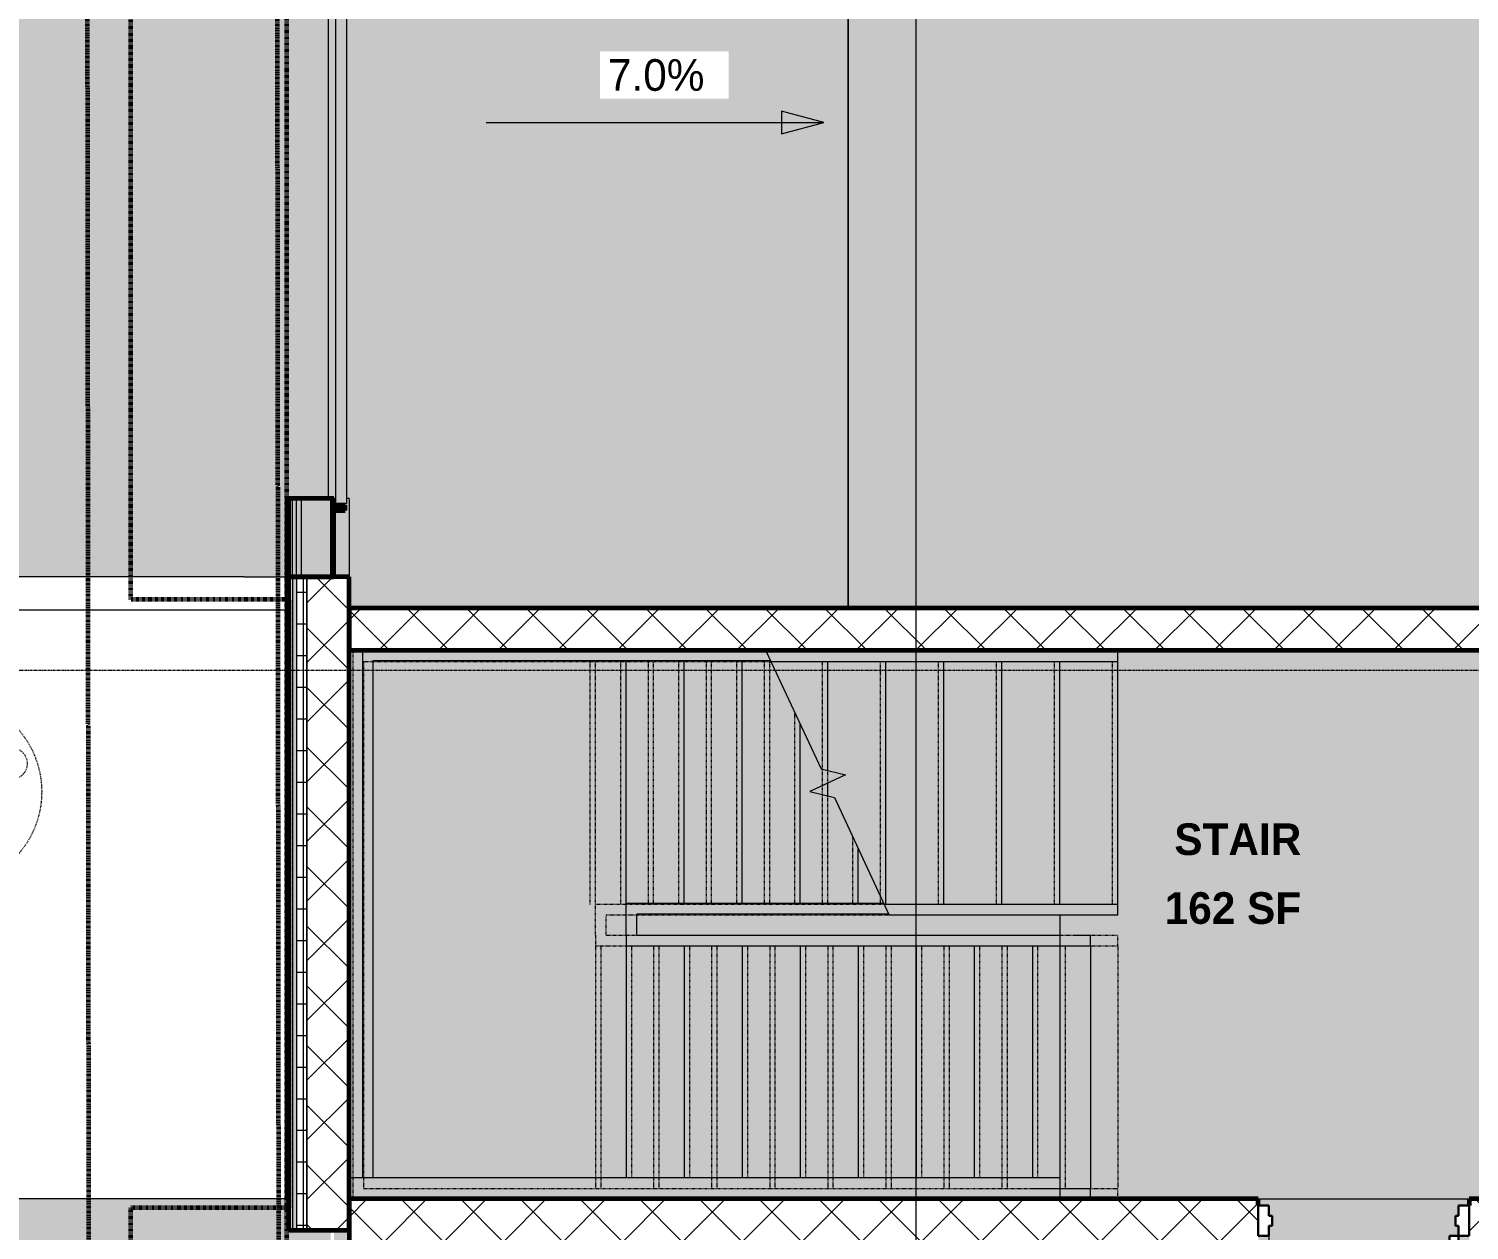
# Model space of a CAD drawing. Header units: inches. Extents: x -4105 to -1989, y 10980 to 12341.
# Drawn here: x -3880 to -3607, y 11429.1 to 11656.8 of the extents above; entities that cross this region are included whole.
import ezdxf

# ---------------------------------------------------------------- set-up
doc = ezdxf.new("R2010")
doc.units = ezdxf.units.IN
doc.header["$MEASUREMENT"] = 0
for name, pattern in [('Dash', [0.25, 0.125, -0.125]), ('Dash 1_16_', [0.125, 0.0625, -0.0625]), ('Double Dash 3_8_', [1, 0.375, -0.125, 0.125, -0.125, 0.125, -0.125]), ('Grid Line 1_2_', [0.875, 0.5, -0.125, 0.125, -0.125]), ('Overhead 1_16_', [0.101562, 0.0625, -0.039062])]:
    doc.linetypes.add(name, pattern=pattern)
for name, color, linetype, lineweight in [('0-1', 7, 'Continuous', 5), ('0-2', 250, 'Continuous', 18), ('0-3', 7, 'Continuous', 9), ('0-4', 130, 'Double Dash 3_8_', 60), ('A-ANNO-DIMS', 211, 'Continuous', 9), ('A-ANNO-DIMS-64', 211, 'Continuous', 9), ('A-AREA-IDEN', 2, 'Continuous', 9), ('A-DETL-GENF-HDLN-1', 253, 'Dash', 9), ('A-DOOR-4', 7, 'Continuous', 9), ('A-DOOR-5', 255, 'Continuous', 18), ('A-DOOR-6', 170, 'Continuous', 18), ('A-DOOR-7', 250, 'Continuous', 18), ('A-DOOR-8', 130, 'Continuous', 60), ('A-DOOR-9', 210, 'Continuous', 30), ('A-DOOR-FRAM-1', 210, 'Continuous', 30), ('A-FLOR-1', 9, 'Continuous', 5), ('A-FLOR-2', 250, 'Continuous', 18), ('A-WALL-2', 23, 'Continuous', 5), ('A-WALL-3', 243, 'Continuous', 18), ('A-WALL-4', 8, 'Continuous', 5), ('A-WALL-5', 250, 'Continuous', 18), ('A-WALL-6', 130, 'Continuous', 60), ('A-WALL-7', 254, 'Continuous', 5), ('A-WALL-PATT-2', 253, 'Continuous', 9), ('A-WALL-PATT-3', 252, 'Continuous', 9), ('C-PROP-LINE-1', 130, 'Double Dash 3_8_', 60), ('C-PROP-LINE-2', 91, 'Dash 1_16_', 60), ('C-TOPO', 7, 'Continuous', 9), ('G-ANNO-DIMS', 111, 'Continuous', 9), ('S-FNDN-1', 8, 'Continuous', 5), ('S-FNDN-2', 250, 'Continuous', 18), ('S-GRID-1', 1, 'Grid Line 1_2_', 9), ('S-STRS-1', 7, 'Continuous', 9), ('S-STRS-3', 7, 'Overhead 1_16_', 9), ('S-STRS-4', 55, 'Continuous', 9), ('S-STRS-5', 8, 'Continuous', 5), ('S-STRS-MBND-1', 7, 'Overhead 1_16_', 9), ('S-STRS-MBND-2', 7, 'Continuous', 9)]:
    doc.layers.add(name, color=color, linetype=linetype, lineweight=lineweight)
doc.layers.add('A-AREA-PATT-1', color=7, linetype='Continuous', lineweight=9, transparency=1)
doc.layers.add('A-AREA-PATT-5', color=141, linetype='Continuous', lineweight=9, transparency=1)
doc.styles.add('Century Gothic_1', font='ufonts.com_century-gothic.ttf', dxfattribs={"height": 6})
doc.styles.add('Century Gothic_B_1', font='GOTHICB.TTF', dxfattribs={"height": 6})
doc.dimstyles.new('OD__1_8__Tol__', dxfattribs={"dimscale": 12, "dimtxt": 6.26501, "dimasz": 0.666667, "dimexe": 0.5, "dimexo": 0.333333, "dimgap": 0.083333, "dimtad": 1, "dimdec": 3, "dimrnd": 0.125, "dimzin": 3, "dimdsep": 46, "dimlunit": 4, "dimtxsty": 'Century Gothic_1', "dimblk1": 'OBLIQUE', "dimblk2": 'OBLIQUE', "dimsah": 1, "dimcen": 0.09, "dimdle": 0.5, "dimazin": 0, "dimtfac": 1, "dimtdec": 4, "dimtix": 1, "dimtmove": 0, "dimatfit": 3, "dimfxl": 1, "dimtvp": 1, "dimtfill": 1, "dimfrac": 2, "dimtolj": 1, "dimtzin": 0, "dimarcsym": 2})
pattern_1 = [(0, (0, 0), (20.48, 5.12), [0.845, -14.515, 0.845, -14.515, -81.92]), (0, (0, 0), (20.48, 5.12), [-30.72, 0.845, -29.875, 0.845, -14.515, -35.84]), (0, (0, 0), (20.48, 5.12), [-76.8, 0.845, -9.395, 0.845, -24.755]), (120, (7.68, 2.56), (-14.67405, 15.1762003), [0.845, -14.515, 0.845, -14.515, -81.92]), (120, (7.68, 2.56), (-14.67405, 15.1762003), [-30.72, 0.845, -29.875, 0.845, -14.515, -35.84]), (120, (7.68, 2.56), (-14.67405, 15.1762003), [-76.8, 0.845, -9.395, 0.845, -24.755]), (240, (10.24, 12.8), (-5.80595, -20.2962003), [0.845, -14.515, 0.845, -14.515, -81.92]), (240, (10.24, 12.8), (-5.80595, -20.2962003), [-30.72, 0.845, -29.875, 0.845, -14.515, -35.84]), (240, (10.24, 12.8), (-5.80595, -20.2962003), [-76.8, 0.845, -9.395, 0.845, -24.755])]
pattern_2 = [(161.57, (0.32, 0.32), (-2.560496185, -0.000537386), [0, -18.214, 2.022, 0]), (18.43, (-0.32, 0.32), (-2.560496185, 0.000537386), [0, -18.214, 2.022, 0]), (108.43, (0.32, 0.32), (1.27922091, -6.400876726), [6.07, -14.166]), (71.57, (-0.32, 0.32), (1.27922091, 6.400876726), [6.07, -14.166])]
pattern_3 = [(0, (0, 0), (0, 3.199), []), (315, (0, 0), (3.19895108, 0), [4.524, -4.524]), (45, (0, 0), (3.19895108, 0), [4.524, -4.524])]
pattern_4 = [(45, (0, 0), (-5.656854, 5.656854), []), (135, (0, 0), (-5.656854, -5.656854), [])]

# ---------------------------------------------------------------- blocks, each defined once
blk = doc.blocks.new('hydrangea 26752 - hydrangea 26752-1289253-ENLARGED FLOOR PLAN - 1ST FLOOR PLAN - EAST')
at = {"layer": 'A-DETL-GENF-HDLN-1'}
for centre, radius in [((0, 0), 18), ((-5.36, 12.26), 3), ((-10.49, -6.87), 4), ((9.72, -6.62), 2.39)]:
    blk.add_circle(centre, radius, dxfattribs=at)
for centre, radius, start, end in [((-12.13, 1.52), 12.23, 352.8605, 59.0245), ((-13.57, 9.88), 16.78, 282.0514, 323.9486), ((15.36, 10.23), 18.46, 213.6663, 248.3337)]:
    blk.add_arc(centre, radius, start, end, dxfattribs=at)
blk = doc.blocks.new('CTR  - Topography_rvt-1-ENLARGED FLOOR PLAN - 1ST FLOOR PLAN - EAST')
at = {"layer": 'C-TOPO'}
for p, q in [((-3855.51, 11552.9), (-3899.64, 11552.9)), ((-3841.97, 11552.9), (-3855.51, 11552.9)), ((-3839.22, 11552.9), (-3841.97, 11552.9)), ((-3839.22, 11552.9), (-3831.32, 11552.9)), ((-3858.53, 11546.59), (-3913.45, 11546.59)), ((-3858.53, 11546.59), (-3913.45, 11546.59)), ((-3841.69, 11546.59), (-3858.53, 11546.59)), ((-3841.69, 11546.59), (-3858.53, 11546.59)), ((-3831.32, 11546.59), (-3841.69, 11546.59)), ((-3831.32, 11546.59), (-3841.69, 11546.59))]:
    blk.add_line(p, q, dxfattribs=at)
at = {"layer": '0-3', "rotation": 270}
blk.add_blockref('hydrangea 26752 - hydrangea 26752-1289253-ENLARGED FLOOR PLAN - 1ST FLOOR PLAN - EAST', (-3895.6, 11512.17), dxfattribs=at)
blk = doc.blocks.new('Door-Sectional_Model3502_Comcl_Amarr - one-1908623-ENLARGED FLOOR PLAN - 1ST FLOOR PLAN - EAST')
at = {"layer": 'A-DOOR-5'}
for points in [[(-32.28, -6.51), (-31.28, -6.51), (-31.28, -6.4), (-32.28, -6.4)], [(-32.28, -6.75), (-32.28, -8.51), (-31.28, -8.51), (-31.28, -6.51), (-32.28, -6.51)], [(163.28, -6.51), (164.28, -6.51), (164.28, -6.4), (163.28, -6.4)], [(163.28, -8.51), (164.28, -8.51), (164.28, -6.51), (163.28, -6.51), (163.28, -6.75)]]:
    blk.add_hatch(color=256, dxfattribs=at).paths.add_polyline_path(points, flags=0)
at = {"layer": 'A-DOOR-6'}
blk.add_hatch(color=256, dxfattribs=at).paths.add_polyline_path([(-31, -8.75), (163, -8.75), (163, -6.75), (-31, -6.75)], flags=0)
at = {"layer": 'A-DOOR-7'}
for p, q in [((-32.28, -6.51), (-32.28, -6.4)), ((-31.28, -6.4), (-31.28, -6.51)), ((-31, -6.75), (163, -6.75)), ((-31, -6.75), (-31, -8.75)), ((163, -6.75), (163, -8.75)), ((163.28, -6.51), (163.28, -6.4)), ((164.28, -6.4), (164.28, -6.51)), ((163, -8.75), (-31, -8.75))]:
    blk.add_line(p, q, dxfattribs=at)
at = {"layer": 'A-DOOR-8'}
for p, q in [((-31.28, -6.51), (-32.28, -6.51)), ((-32.28, -6.51), (-32.28, -8.51)), ((-31.28, -8.51), (-31.28, -6.51)), ((164.28, -6.51), (163.28, -6.51)), ((163.28, -6.51), (163.28, -8.51)), ((164.28, -8.51), (164.28, -6.51)), ((-32.28, -8.51), (-31.28, -8.51)), ((163.28, -8.51), (164.28, -8.51))]:
    blk.add_line(p, q, dxfattribs=at)
blk = doc.blocks.new('Family - ___-1878357-ENLARGED FLOOR PLAN - 1ST FLOOR PLAN - EAST')
at = {"layer": 'C-PROP-LINE-1'}
blk.add_line((-3869.45, 12124.69), (-3868.32, 11044.23), dxfattribs=at)
blk = doc.blocks.new('Family - ___-1878392-ENLARGED FLOOR PLAN - 1ST FLOOR PLAN - EAST')
at = {"layer": 'C-PROP-LINE-1'}
blk.add_line((-3833.41, 12088.69), (-3832.32, 11044.23), dxfattribs=at)
blk = doc.blocks.new('CTR - 1st Phase - Shell_rvt-1-ENLARGED FLOOR PLAN - 1ST FLOOR PLAN - EAST')
at = {"layer": 'A-FLOR-1'}
blk.add_hatch(color=256, dxfattribs=at).paths.add_polyline_path([(-3998.55, 11552.9), (-3831.32, 11552.9), (-3831.32, 11567.79), (-3826.51, 11567.79), (-3826.51, 11759.79), (-3830.82, 11759.79), (-3830.82, 11786.99), (-3828.95, 11786.99), (-3828.95, 11788.99), (-3827.01, 11788.99), (-3827.01, 11789.61), (-3826.51, 11789.61), (-3826.51, 11824.36), (-3827.01, 11824.36), (-3827.01, 11824.99), (-3828.95, 11824.99), (-3828.95, 11826.99), (-3830.82, 11826.99), (-3830.82, 11830.99), (-4004.25, 11830.99), (-4004.23, 11552.9)], flags=0)
h = blk.add_hatch(color=256, dxfattribs=at)
h.paths.add_polyline_path([(-3905.12, 11298.99), (-3881.57, 11299.01), (-3881.57, 11303.46), (-3880.19, 11303.85), (-3879.22, 11302.24), (-3879.22, 11302.99), (-3871.22, 11302.99), (-3871.22, 11299.01), (-3831.14, 11299.01), (-3831.14, 11399.98), (-3830.82, 11399.98), (-3830.82, 11434.99), (-3905.12, 11434.99), (-3905.12, 11299.01)], flags=0)
h.paths.add_polyline_path([(-3819.32, 11426.99), (-3819.32, 11429.08), (-3822.2, 11429.08), (-3822.2, 11426.99), (-3819.67, 11426.99)], flags=0)
at = {"layer": 'A-WALL-2'}
blk.add_hatch(color=256, dxfattribs=at).paths.add_polyline_path([(-3830.07, 11429.08), (-3830.07, 11552.9), (-3830.82, 11552.9), (-3830.82, 11429.08)], flags=0)
at = {"layer": 'A-WALL-3'}
h = blk.add_hatch(color=256, dxfattribs=at)
h.paths.add_polyline_path([(-3830.82, 11552.9), (-3830.07, 11552.9), (-3830.07, 11567.79), (-3830.82, 11567.79), (-3830.82, 11559.74)], flags=0)
h.paths.add_polyline_path([(-3830.82, 11759.79), (-3830.07, 11759.79), (-3830.07, 11786.99), (-3830.82, 11786.99)], flags=0)
h.paths.add_polyline_path([(-3830.82, 11826.99), (-3830.07, 11826.99), (-3830.07, 11933.34), (-3830.82, 11933.34), (-3830.82, 11830.99)], flags=0)
h.paths.add_polyline_path([(-3830.82, 12009.39), (-3830.07, 12009.39), (-3830.07, 12032.24), (-3830.82, 12032.24), (-3830.82, 12019.25)], flags=0)
h.paths.add_polyline_path([(-3830.82, 12070.27), (-3830.07, 12070.27), (-3830.07, 12088.69), (-3830.82, 12088.69), (-3830.82, 12073.83)], flags=0)
h = blk.add_hatch(color=256, dxfattribs=at)
h.paths.add_polyline_path([(-3830.07, 11068.36), (-3830.07, 11164.59), (-3830.82, 11164.59), (-3830.82, 11068.36)], flags=0)
h.paths.add_polyline_path([(-3830.82, 11399.98), (-3830.07, 11399.98), (-3830.07, 11429.08), (-3830.82, 11429.08), (-3830.82, 11419.24)], flags=0)
at = {"layer": 'A-WALL-4'}
h = blk.add_hatch(color=256, dxfattribs=at)
h.paths.add_polyline_path([(-3830.07, 11552.9), (-3829.32, 11552.9), (-3829.32, 11567.79), (-3830.07, 11567.79)], flags=0)
h.paths.add_polyline_path([(-3830.07, 11759.79), (-3829.32, 11759.79), (-3829.32, 11786.99), (-3830.07, 11786.99)], flags=0)
h.paths.add_polyline_path([(-3829.32, 11826.99), (-3829.32, 11933.34), (-3830.07, 11933.34), (-3830.07, 11826.99)], flags=0)
h.paths.add_polyline_path([(-3830.07, 12009.39), (-3829.32, 12009.39), (-3829.32, 12032.24), (-3830.07, 12032.24), (-3830.07, 12019.25)], flags=0)
h.paths.add_polyline_path([(-3829.82, 12070.27), (-3829.32, 12070.27), (-3829.32, 12087.94), (-3830.07, 12087.94), (-3830.07, 12070.27)], flags=0)
blk.add_hatch(color=256, dxfattribs=at).paths.add_polyline_path([(-3830.07, 11429.08), (-3829.32, 11429.08), (-3829.32, 11552.9), (-3830.07, 11552.9), (-3830.07, 11434.99)], flags=0)
h = blk.add_hatch(color=256, dxfattribs=at)
h.paths.add_polyline_path([(-3830.07, 11068.36), (-3829.32, 11068.36), (-3829.32, 11164.59), (-3830.07, 11164.59), (-3830.07, 11089.97)], flags=0)
h.paths.add_polyline_path([(-3829.32, 11399.98), (-3829.32, 11429.08), (-3830.07, 11429.08), (-3830.07, 11399.98)], flags=0)
at = {"layer": 'A-WALL-PATT-2'}
h = blk.add_hatch(dxfattribs=at)
h.set_pattern_fill('FP_15', color=256, style=0, pattern_type=2)
h.set_pattern_definition(pattern_3)
h.paths.add_polyline_path([(-3828.32, 11552.9), (-3828.32, 11567.79), (-3829.32, 11567.79), (-3829.32, 11552.9)], flags=0)
h.paths.add_polyline_path([(-3828.95, 11759.79), (-3828.32, 11759.79), (-3828.32, 11786.99), (-3829.32, 11786.99), (-3829.32, 11759.79)], flags=0)
h.paths.add_polyline_path([(-3828.32, 11826.99), (-3828.32, 11933.34), (-3829.32, 11933.34), (-3829.32, 11826.99), (-3828.95, 11826.99)], flags=0)
h.paths.add_polyline_path([(-3829.32, 12009.39), (-3828.32, 12009.39), (-3828.32, 12032.24), (-3829.32, 12032.24), (-3829.32, 12019.25)], flags=0)
h.paths.add_polyline_path([(-3828.32, 12070.27), (-3828.32, 12087.19), (-3829.32, 12087.19), (-3829.32, 12070.27)], flags=0)
h = blk.add_hatch(dxfattribs=at)
h.set_pattern_fill('FP_14', color=256, style=0, pattern_type=2)
h.set_pattern_definition(pattern_2)
h.paths.add_polyline_path([(-3828.32, 11552.9), (-3822.82, 11552.9), (-3822.82, 11567.79), (-3828.32, 11567.79)], flags=0)
h.paths.add_polyline_path([(-3827.01, 11759.79), (-3822.82, 11759.79), (-3822.82, 11786.99), (-3828.32, 11786.99), (-3828.32, 11759.79)], flags=0)
h.paths.add_polyline_path([(-3825.14, 11826.99), (-3822.82, 11826.99), (-3822.82, 11933.34), (-3828.32, 11933.34), (-3828.32, 11826.99), (-3827.01, 11826.99)], flags=0)
h.paths.add_polyline_path([(-3825.32, 12009.39), (-3822.82, 12009.39), (-3822.82, 12032.24), (-3828.32, 12032.24), (-3828.32, 12009.39), (-3827.32, 12009.39)], flags=0)
h.paths.add_polyline_path([(-3822.82, 12070.27), (-3822.82, 12086.19), (-3828.32, 12086.19), (-3828.32, 12070.27), (-3823.32, 12070.27)], flags=0)
h = blk.add_hatch(dxfattribs=at)
h.set_pattern_fill('FP_1', color=256, style=0, pattern_type=2)
h.set_pattern_definition(pattern_1)
h.paths.add_polyline_path([(-3822.82, 11552.9), (-3822.2, 11552.9), (-3822.2, 11567.79), (-3822.82, 11567.79), (-3822.82, 11564.69)], flags=0)
h.paths.add_polyline_path([(-3822.82, 11759.79), (-3822.2, 11759.79), (-3822.2, 11786.99), (-3822.82, 11786.99), (-3822.82, 11760.79)], flags=0)
h.paths.add_polyline_path([(-3822.82, 11826.99), (-3822.2, 11826.99), (-3822.2, 11933.34), (-3822.82, 11933.34), (-3822.82, 11830.59)], flags=0)
h.paths.add_polyline_path([(-3822.38, 12009.39), (-3822.2, 12009.39), (-3822.2, 12032.24), (-3822.82, 12032.24), (-3822.82, 12009.39)], flags=0)
h.paths.add_polyline_path([(-3822.82, 12070.27), (-3822.2, 12070.27), (-3822.2, 12080.69), (-3822.82, 12080.69), (-3822.82, 12075.5)], flags=0)
h = blk.add_hatch(dxfattribs=at)
h.set_pattern_fill('FP_16', color=256, style=0, pattern_type=2)
h.set_pattern_definition([(0, (0, 0), (0, 6), []), (90, (0, 0), (-6, 4e-16), [])])
h.paths.add_polyline_path([(-3827.32, 11429.08), (-3827.32, 11552.9), (-3829.32, 11552.9), (-3829.32, 11429.08), (-3827.93, 11429.08)], flags=0)
h = blk.add_hatch(dxfattribs=at)
h.set_pattern_fill('FP_15', color=256, style=0, pattern_type=2)
h.set_pattern_definition(pattern_3)
h.paths.add_polyline_path([(-3828.32, 11068.36), (-3828.32, 11164.59), (-3829.32, 11164.59), (-3829.32, 11068.36)], flags=0)
h.paths.add_polyline_path([(-3828.32, 11399.98), (-3828.32, 11429.08), (-3829.32, 11429.08), (-3829.32, 11399.98)], flags=0)
h = blk.add_hatch(dxfattribs=at)
h.set_pattern_fill('FP_14', color=256, style=0, pattern_type=2)
h.set_pattern_definition(pattern_2)
h.paths.add_polyline_path([(-3828.13, 11068.36), (-3822.82, 11068.36), (-3822.82, 11164.59), (-3828.32, 11164.59), (-3828.32, 11068.36)], flags=0)
h.paths.add_polyline_path([(-3828.32, 11399.98), (-3822.82, 11399.98), (-3822.82, 11429.08), (-3828.32, 11429.08), (-3828.32, 11419.24)], flags=0)
h = blk.add_hatch(dxfattribs=at)
h.set_pattern_fill('FP_1', color=256, style=0, pattern_type=2)
h.set_pattern_definition(pattern_1)
h.paths.add_polyline_path([(-3822.82, 11068.36), (-3822.2, 11068.36), (-3822.2, 11123.19), (-3822.72, 11123.19), (-3822.72, 11129.19), (-3822.2, 11129.19), (-3822.2, 11164.59), (-3822.82, 11164.59), (-3822.82, 11081.73)], flags=0)
h.paths.add_polyline_path([(-3822.2, 11399.98), (-3822.2, 11429.08), (-3822.82, 11429.08), (-3822.82, 11399.98)], flags=0)
at = {"layer": 'A-WALL-PATT-3'}
h = blk.add_hatch(dxfattribs=at)
h.set_pattern_fill('FP_19', color=256, style=0, pattern_type=2)
h.set_pattern_definition(pattern_4)
h.paths.add_polyline_path([(-3825.32, 11429.08), (-3819.32, 11429.08), (-3819.32, 11552.9), (-3827.32, 11552.9), (-3827.32, 11429.08)], flags=0)
at = {"layer": 'S-FNDN-1'}
h = blk.add_hatch(color=256, dxfattribs=at)
h.paths.add_polyline_path([(-3830.82, 11068.36), (-3830.82, 11164.59), (-3831.14, 11164.59), (-3831.14, 11298.99), (-3831.22, 11298.99), (-3831.24, 11287.13), (-3831.32, 11287.13), (-3831.32, 11068.36), (-3831, 11068.36)], flags=0)
h.paths.add_polyline_path([(-3825.69, 11185.56), (-3823.32, 11185.56), (-3823.32, 11276.16), (-3826.41, 11276.16), (-3826.41, 11280.16), (-3823.32, 11280.16), (-3823.32, 11298.99), (-3827.14, 11298.99), (-3827.14, 11185.56)], flags=0)
h.paths.add_polyline_path([(-3830.82, 11552.9), (-3830.82, 11567.79), (-3831.32, 11567.79), (-3831.32, 11552.9)], flags=0)
h.paths.add_polyline_path([(-3831.32, 11434.99), (-3830.82, 11434.99), (-3830.82, 11552.9), (-3831.32, 11552.9), (-3831.32, 11438.99)], flags=0)
h.paths.add_polyline_path([(-3820.09, 11552.9), (-3819.32, 11552.9), (-3819.32, 11567.79), (-3819.85, 11567.79), (-3819.85, 11566.79), (-3821.85, 11566.79), (-3821.85, 11567.79), (-3822.2, 11567.79), (-3822.2, 11566.51), (-3820.09, 11566.51), (-3820.09, 11565.51), (-3822.2, 11565.51), (-3822.2, 11552.9), (-3820.92, 11552.9)], flags=0)
at = {"layer": 'A-FLOR-2'}
for p, q in [((-3724.72, 11770.99), (-3724.72, 11546.99)), ((-3724.72, 11546.99), (-3724.72, 11770.99)), ((-3823.32, 11759.79), (-3823.32, 11567.79)), ((-3684.6, 11438.99), (-3819.32, 11438.99)), ((-3831.32, 11434.99), (-3905.12, 11434.99)), ((-3830.82, 11434.99), (-3831.32, 11434.99))]:
    blk.add_line(p, q, dxfattribs=at)
at = {"layer": 'A-WALL-5'}
for p, q in [((-3830.07, 11552.9), (-3830.07, 11567.79)), ((-3829.32, 11552.9), (-3829.32, 11567.79)), ((-3828.32, 11552.9), (-3828.32, 11567.79)), ((-3822.82, 11552.9), (-3822.82, 11567.79)), ((-3830.07, 11552.9), (-3830.07, 11429.08)), ((-3829.32, 11552.9), (-3829.32, 11429.08)), ((-3827.32, 11429.08), (-3827.32, 11552.9)), ((-3827.32, 11552.9), (-3827.32, 11429.08))]:
    blk.add_line(p, q, dxfattribs=at)
at = {"layer": 'A-WALL-6'}
for p, q in [((-3830.82, 11567.79), (-3830.82, 11552.9)), ((-3822.2, 11567.79), (-3830.82, 11567.79)), ((-3822.2, 11552.9), (-3822.2, 11567.79)), ((-3830.82, 11552.9), (-3822.2, 11552.9)), ((-3827.32, 11552.9), (-3830.82, 11552.9)), ((-3830.82, 11552.9), (-3830.82, 11429.08)), ((-3819.32, 11552.9), (-3827.32, 11552.9)), ((-3819.32, 11429.08), (-3819.32, 11552.9)), ((-3830.82, 11429.08), (-3827.32, 11429.08)), ((-3827.32, 11429.08), (-3819.32, 11429.08))]:
    blk.add_line(p, q, dxfattribs=at)
at = {"layer": 'S-FNDN-2'}
for p, q in [((-3831.32, 11434.99), (-3831.32, 11567.79)), ((-3830.82, 11567.79), (-3831.32, 11567.79)), ((-3821.85, 11567.79), (-3822.2, 11567.79)), ((-3819.32, 11567.79), (-3819.85, 11567.79)), ((-3819.32, 11567.79), (-3819.32, 11552.9)), ((-3831.32, 11434.99), (-3830.82, 11434.99))]:
    blk.add_line(p, q, dxfattribs=at)
at = {"layer": 'S-GRID-1'}
blk.add_line((-1989.4, 11535.19), (-4072.56, 11535.19), dxfattribs=at)
at = {"layer": '0-2', "rotation": 89.99999999999885}
blk.add_blockref('Door-Sectional_Model3502_Comcl_Amarr - one-1908623-ENLARGED FLOOR PLAN - 1ST FLOOR PLAN - EAST', (-3828.6, 11597.79), dxfattribs=at)
at = {"layer": '0-4'}
for name in ['Family - ___-1878357-ENLARGED FLOOR PLAN - 1ST FLOOR PLAN - EAST', 'Family - ___-1878392-ENLARGED FLOOR PLAN - 1ST FLOOR PLAN - EAST']:
    blk.add_blockref(name, (0, 0), dxfattribs=at)
blk = doc.blocks.new('HOLLOW METAL - STAIR DOOR-2009181-ENLARGED FLOOR PLAN - 1ST FLOOR PLAN - EAST')
at = {"layer": 'A-DOOR-4'}
blk.add_arc((18, -3.25), 36, 180, 270, dxfattribs=at)
at = {"layer": 'A-DOOR-9'}
for p, q in [((16.25, -3.25), (18, -3.25)), ((16.25, -39.25), (16.25, -3.25)), ((18, -3.25), (18, -39.25)), ((18, -39.25), (16.25, -39.25))]:
    blk.add_line(p, q, dxfattribs=at)
at = {"layer": 'A-DOOR-FRAM-1'}
for p, q in [((-20, 2.5), (-18, 2.5)), ((-20, -3.25), (-20, 2.5)), ((-18, 2.5), (-18, 0.5625)), ((-18, 0.5625), (-17.375, 0.5625)), ((-17.375, 0.5625), (-17.375, -1.3125)), ((17.375, 0.5625), (18, 0.5625)), ((17.375, -1.3125), (17.375, 0.5625)), ((18, 2.5), (20, 2.5)), ((18, 0.5625), (18, 2.5)), ((20, 2.5), (20, -3.25)), ((-18, -1.3125), (-18, -3.25)), ((-17.375, -1.3125), (-18, -1.3125)), ((18, -1.3125), (17.375, -1.3125)), ((18, -3.25), (18, -1.3125)), ((-18, -3.25), (-20, -3.25)), ((20, -3.25), (18, -3.25))]:
    blk.add_line(p, q, dxfattribs=at)
blk = doc.blocks.new('CTR - 1st Phase -Stairs _ Elevators_rvt-1-ENLARGED FLOOR PLAN - 1ST FLOOR PLAN - EAST')
at = {"layer": 'A-AREA-PATT-1'}
h = blk.add_hatch(color=256, dxfattribs=at)
h.paths.add_polyline_path([(-3819.32, 11438.99), (-3816.81, 11438.99), (-3816.81, 11538.99), (-3819.32, 11538.99), (-3819.32, 11482.99)], flags=0)
h.paths.add_polyline_path([(-3732.01, 11484.99), (-3684.6, 11484.99), (-3684.6, 11488.79), (-3716.94, 11488.79), (-3717.04, 11488.99), (-3764.81, 11488.99), (-3764.81, 11484.99), (-3733.81, 11484.99)], flags=0)
h = blk.add_hatch(color=256, dxfattribs=at)
h.paths.add_polyline_path([(-3681.49, 11434.99), (-3681.49, 11436.99), (-3678.81, 11436.99), (-3678.81, 11434.99), (-3595.32, 11434.99), (-3595.32, 11538.99), (-3673.6, 11538.99), (-3673.6, 11488.79), (-3684.6, 11488.79), (-3684.6, 11434.99)], flags=0)
h.paths.add_polyline_path([(-3678.81, 11482.99), (-3681.49, 11482.99), (-3681.49, 11484.99), (-3678.81, 11484.99)], flags=0)
blk.add_hatch(color=256, dxfattribs=at).paths.add_polyline_path([(-3688.02, 11434.99), (-3688.02, 11436.99), (-3684.6, 11436.99), (-3684.6, 11438.99), (-3819.32, 11438.99), (-3819.32, 11434.99), (-3702.76, 11434.99)], flags=0)
at = {"layer": 'A-WALL-7'}
h = blk.add_hatch(color=256, dxfattribs=at)
h.paths.add_polyline_path([(-3609, 11427.99), (-3609, 11429.93), (-3609.62, 11429.93), (-3609.62, 11431.8), (-3609, 11431.8), (-3609, 11433.74), (-3607, 11433.74), (-3607, 11434.99), (-3647, 11434.99), (-3647, 11433.74), (-3645, 11433.74), (-3645, 11431.8), (-3644.37, 11431.8), (-3644.37, 11429.93), (-3645, 11429.93), (-3645, 11427.99), (-3647, 11427.99), (-3647, 11426.99), (-3610.75, 11426.99), (-3610.75, 11427.99), (-3609.62, 11427.99)], flags=0)
h.paths.add_polyline_path([(-3607, 11426.99), (-3607, 11427.99), (-3609, 11427.99), (-3609, 11426.99)], flags=0)
at = {"layer": 'A-WALL-PATT-3'}
h = blk.add_hatch(dxfattribs=at)
h.set_pattern_fill('FP_19', color=256, style=0, pattern_type=2)
h.set_pattern_definition(pattern_4)
h.paths.add_polyline_path([(-3819.32, 11538.99), (-3595.32, 11538.99), (-3595.32, 11546.99), (-3819.32, 11546.99), (-3819.32, 11542.99)], flags=0)
h = blk.add_hatch(dxfattribs=at)
h.set_pattern_fill('FP_19', color=256, style=0, pattern_type=2)
h.set_pattern_definition(pattern_4)
h.paths.add_polyline_path([(-3595.32, 11426.99), (-3595.32, 11434.99), (-3607, 11434.99), (-3607, 11426.99), (-3605.97, 11426.99)], flags=0)
h.paths.add_polyline_path([(-3763.83, 11426.99), (-3647, 11426.99), (-3647, 11434.99), (-3819.32, 11434.99), (-3819.32, 11426.99)], flags=0)
at = {"layer": 'S-STRS-4'}
blk.add_hatch(color=256, dxfattribs=at).paths.add_polyline_path([(-3684.6, 11536.79), (-3673.6, 11536.79), (-3673.6, 11538.79), (-3740.26, 11538.79), (-3739.32, 11536.79), (-3689.81, 11536.79)], flags=0)
h = blk.add_hatch(color=256, dxfattribs=at)
h.paths.add_polyline_path([(-3678.81, 11434.99), (-3678.81, 11436.99), (-3681.49, 11436.99), (-3681.49, 11434.99)], flags=0)
h.paths.add_polyline_path([(-3684.6, 11434.99), (-3684.6, 11436.99), (-3688.02, 11436.99), (-3688.02, 11434.99)], flags=0)
at = {"layer": 'S-STRS-5'}
for points in [[(-3816.81, 11438.99), (-3814.81, 11438.99), (-3814.81, 11536.99), (-3816.81, 11538.99), (-3816.81, 11482.99)], [(-3769.04, 11536.99), (-3769.04, 11538.99), (-3816.81, 11538.99), (-3814.81, 11536.99)], [(-3740.26, 11536.99), (-3739.42, 11536.99), (-3740.26, 11538.79), (-3673.6, 11538.79), (-3673.6, 11538.99), (-3769.04, 11538.99), (-3769.04, 11536.99), (-3744.81, 11536.99)], [(-3814.81, 11438.99), (-3766.81, 11438.99), (-3766.81, 11536.99), (-3814.81, 11536.99), (-3814.81, 11482.99)], [(-3763.83, 11490.99), (-3755.81, 11490.99), (-3755.81, 11536.99), (-3766.81, 11536.99), (-3766.81, 11490.99), (-3764.81, 11490.99)], [(-3755.81, 11490.99), (-3744.81, 11490.99), (-3744.81, 11536.99), (-3755.81, 11536.99), (-3755.81, 11494.24)], [(-3744.81, 11490.99), (-3733.81, 11490.99), (-3733.81, 11524.97), (-3739.42, 11536.99), (-3744.81, 11536.99), (-3744.81, 11494.24)], [(-3717.6, 11490.79), (-3717.6, 11536.79), (-3728.6, 11536.79), (-3728.6, 11516.2), (-3725.2, 11515.37), (-3728.6, 11513.79), (-3728.6, 11511.38), (-3727.33, 11511.07), (-3717.87, 11490.79)], [(-3715.51, 11490.79), (-3706.6, 11490.79), (-3706.6, 11536.79), (-3717.6, 11536.79), (-3717.6, 11490.79)], [(-3695.6, 11490.79), (-3695.6, 11536.79), (-3706.6, 11536.79), (-3706.6, 11490.79), (-3702.76, 11490.79)], [(-3684.6, 11490.79), (-3684.6, 11536.79), (-3695.6, 11536.79), (-3695.6, 11490.79)], [(-3673.64, 11490.79), (-3673.6, 11490.79), (-3673.6, 11536.79), (-3684.6, 11536.79), (-3684.6, 11490.79), (-3673.92, 11490.79)], [(-3722.81, 11490.99), (-3722.81, 11501.38), (-3727.33, 11511.07), (-3732, 11512.2), (-3725.2, 11515.37), (-3729.87, 11516.51), (-3733.81, 11524.97), (-3733.81, 11490.99), (-3725.2, 11490.99)], [(-3722.81, 11490.99), (-3717.97, 11490.99), (-3722.81, 11501.38), (-3722.81, 11494.18)], [(-3764.81, 11484.99), (-3764.81, 11490.99), (-3766.81, 11490.99), (-3766.81, 11484.99)], [(-3717.03, 11488.99), (-3717.97, 11490.99), (-3764.81, 11490.99), (-3764.81, 11488.99), (-3717.04, 11488.99)], [(-3673.6, 11488.79), (-3673.6, 11490.79), (-3717.87, 11490.79), (-3716.94, 11488.79), (-3674.03, 11488.79)], [(-3766.81, 11438.99), (-3755.81, 11438.99), (-3755.81, 11482.99), (-3766.81, 11482.99)], [(-3744.81, 11438.99), (-3744.81, 11482.99), (-3755.81, 11482.99), (-3755.81, 11438.99)], [(-3733.81, 11438.99), (-3733.81, 11482.99), (-3744.81, 11482.99), (-3744.81, 11438.99)], [(-3722.81, 11438.99), (-3722.81, 11482.99), (-3733.81, 11482.99), (-3733.81, 11438.99)], [(-3711.81, 11438.99), (-3711.81, 11482.99), (-3722.81, 11482.99), (-3722.81, 11438.99), (-3717.6, 11438.99)], [(-3711.81, 11438.99), (-3700.81, 11438.99), (-3700.81, 11482.99), (-3711.81, 11482.99)], [(-3689.81, 11438.99), (-3689.81, 11482.99), (-3700.81, 11482.99), (-3700.81, 11438.99)], [(-3684.6, 11438.99), (-3684.6, 11482.99), (-3689.81, 11482.99), (-3689.81, 11438.99)]]:
    blk.add_hatch(color=256, dxfattribs=at).paths.add_polyline_path(points, flags=0)
h = blk.add_hatch(color=256, dxfattribs=at)
h.paths.add_polyline_path([(-3728.6, 11511.38), (-3728.6, 11513.79), (-3732, 11512.2)], flags=0)
h.paths.add_polyline_path([(-3728.6, 11516.2), (-3728.6, 11536.79), (-3739.32, 11536.79), (-3729.87, 11516.51)], flags=0)
h = blk.add_hatch(color=256, dxfattribs=at)
h.paths.add_polyline_path([(-3678.81, 11482.99), (-3678.81, 11484.99), (-3681.49, 11484.99), (-3681.49, 11482.99)], flags=0)
h.paths.add_polyline_path([(-3684.6, 11482.99), (-3684.6, 11484.99), (-3766.81, 11484.99), (-3766.81, 11482.99), (-3689.81, 11482.99)], flags=0)
at = {"layer": 'A-FLOR-2'}
for p, q in [((-3673.6, 11538.99), (-3673.6, 11538.79)), ((-3684.6, 11488.79), (-3684.6, 11434.99)), ((-3647, 11434.99), (-3607, 11434.99))]:
    blk.add_line(p, q, dxfattribs=at)
at = {"layer": 'A-WALL-5'}
blk.add_line((-3647, 11434.99), (-3607, 11434.99), dxfattribs=at)
at = {"layer": 'A-WALL-6'}
for p, q in [((-3595.32, 11546.99), (-3819.32, 11546.99)), ((-3819.32, 11546.99), (-3819.32, 11538.99)), ((-3819.32, 11538.99), (-3595.32, 11538.99)), ((-3647, 11434.99), (-3819.32, 11434.99)), ((-3819.32, 11434.99), (-3819.32, 11426.99)), ((-3647, 11433.74), (-3647, 11434.99)), ((-3595.32, 11434.99), (-3607, 11434.99)), ((-3607, 11434.99), (-3607, 11433.74))]:
    blk.add_line(p, q, dxfattribs=at)
at = {"layer": 'S-STRS-1'}
for p, q in [((-3816.81, 11538.99), (-3816.81, 11438.99)), ((-3814.81, 11536.99), (-3814.81, 11438.99)), ((-3769.04, 11536.99), (-3814.81, 11536.99)), ((-3766.81, 11536.99), (-3769.04, 11536.99)), ((-3755.81, 11536.99), (-3766.81, 11536.99)), ((-3766.81, 11490.99), (-3766.81, 11536.99)), ((-3744.81, 11536.99), (-3755.81, 11536.99)), ((-3755.81, 11490.99), (-3755.81, 11536.99)), ((-3739.42, 11536.99), (-3744.81, 11536.99)), ((-3744.81, 11490.99), (-3744.81, 11536.99)), ((-3673.6, 11538.79), (-3740.26, 11538.79)), ((-3728.6, 11536.79), (-3739.32, 11536.79)), ((-3717.6, 11536.79), (-3728.6, 11536.79)), ((-3728.6, 11516.2), (-3728.6, 11536.79)), ((-3706.6, 11536.79), (-3717.6, 11536.79)), ((-3717.6, 11490.79), (-3717.6, 11536.79)), ((-3695.6, 11536.79), (-3706.6, 11536.79)), ((-3706.6, 11490.79), (-3706.6, 11536.79)), ((-3684.6, 11536.79), (-3695.6, 11536.79)), ((-3695.6, 11490.79), (-3695.6, 11536.79)), ((-3673.6, 11536.79), (-3684.6, 11536.79)), ((-3684.6, 11490.79), (-3684.6, 11536.79)), ((-3673.6, 11536.79), (-3673.6, 11538.79)), ((-3673.6, 11490.79), (-3673.6, 11536.79)), ((-3733.81, 11490.99), (-3733.81, 11524.97)), ((-3728.6, 11511.38), (-3728.6, 11513.79)), ((-3722.81, 11490.99), (-3722.81, 11501.38)), ((-3764.81, 11490.99), (-3766.81, 11490.99)), ((-3766.81, 11484.99), (-3766.81, 11490.99)), ((-3755.81, 11490.99), (-3764.81, 11490.99)), ((-3744.81, 11490.99), (-3755.81, 11490.99)), ((-3733.81, 11490.99), (-3744.81, 11490.99)), ((-3722.81, 11490.99), (-3733.81, 11490.99)), ((-3717.97, 11490.99), (-3722.81, 11490.99)), ((-3717.6, 11490.79), (-3717.87, 11490.79)), ((-3706.6, 11490.79), (-3717.6, 11490.79)), ((-3695.6, 11490.79), (-3706.6, 11490.79)), ((-3684.6, 11490.79), (-3695.6, 11490.79)), ((-3673.6, 11490.79), (-3684.6, 11490.79)), ((-3673.6, 11488.79), (-3673.6, 11490.79)), ((-3764.81, 11484.99), (-3764.81, 11488.99)), ((-3717.03, 11488.99), (-3764.81, 11488.99)), ((-3673.6, 11488.79), (-3716.94, 11488.79)), ((-3766.81, 11484.99), (-3766.81, 11482.99)), ((-3764.81, 11484.99), (-3684.6, 11484.99)), ((-3681.49, 11484.99), (-3678.81, 11484.99)), ((-3678.81, 11482.99), (-3678.81, 11484.99)), ((-3766.81, 11482.99), (-3755.81, 11482.99)), ((-3766.81, 11482.99), (-3766.81, 11438.99)), ((-3755.81, 11482.99), (-3744.81, 11482.99)), ((-3755.81, 11482.99), (-3755.81, 11438.99)), ((-3744.81, 11482.99), (-3733.81, 11482.99)), ((-3744.81, 11482.99), (-3744.81, 11438.99)), ((-3733.81, 11482.99), (-3722.81, 11482.99)), ((-3733.81, 11482.99), (-3733.81, 11438.99)), ((-3722.81, 11482.99), (-3711.81, 11482.99)), ((-3722.81, 11482.99), (-3722.81, 11438.99)), ((-3711.81, 11482.99), (-3700.81, 11482.99)), ((-3711.81, 11482.99), (-3711.81, 11438.99)), ((-3700.81, 11482.99), (-3689.81, 11482.99)), ((-3700.81, 11482.99), (-3700.81, 11438.99)), ((-3689.81, 11482.99), (-3678.81, 11482.99)), ((-3689.81, 11482.99), (-3689.81, 11438.99)), ((-3678.81, 11482.99), (-3678.81, 11436.99)), ((-3689.81, 11436.99), (-3678.81, 11436.99)), ((-3678.81, 11434.99), (-3678.81, 11436.99))]:
    blk.add_line(p, q, dxfattribs=at)
at = {"layer": 'S-STRS-3'}
for p, q in [((-3767.81, 11490.99), (-3767.81, 11536.99)), ((-3756.81, 11490.99), (-3756.81, 11536.99)), ((-3745.81, 11490.99), (-3745.81, 11536.99)), ((-3729.6, 11516.44), (-3729.6, 11536.79)), ((-3718.6, 11492.34), (-3718.6, 11536.79)), ((-3707.6, 11490.79), (-3707.6, 11536.79)), ((-3696.6, 11490.79), (-3696.6, 11536.79)), ((-3685.6, 11490.79), (-3685.6, 11536.79)), ((-3674.6, 11490.79), (-3674.6, 11536.79)), ((-3734.81, 11490.99), (-3734.81, 11527.11)), ((-3729.6, 11511.62), (-3729.6, 11513.32)), ((-3723.81, 11490.99), (-3723.81, 11503.52)), ((-3765.81, 11482.99), (-3765.81, 11438.99)), ((-3754.81, 11482.99), (-3754.81, 11438.99)), ((-3743.81, 11482.99), (-3743.81, 11438.99)), ((-3732.81, 11482.99), (-3732.81, 11438.99)), ((-3721.81, 11482.99), (-3721.81, 11438.99)), ((-3710.81, 11482.99), (-3710.81, 11438.99)), ((-3699.81, 11482.99), (-3699.81, 11438.99)), ((-3688.81, 11482.99), (-3688.81, 11438.99))]:
    blk.add_line(p, q, dxfattribs=at)
at = {"layer": 'S-STRS-MBND-1'}
for p, q in [((-3818.6, 11538.79), (-3818.6, 11434.99)), ((-3774.91, 11538.79), (-3818.6, 11538.79)), ((-3816.6, 11536.79), (-3816.6, 11436.99)), ((-3774.91, 11536.79), (-3816.6, 11536.79)), ((-3740.26, 11538.79), (-3774.91, 11538.79)), ((-3739.32, 11536.79), (-3774.91, 11536.79)), ((-3773.6, 11490.79), (-3773.6, 11536.79)), ((-3772.6, 11490.79), (-3772.6, 11536.79)), ((-3762.6, 11490.79), (-3762.6, 11536.79)), ((-3761.6, 11490.79), (-3761.6, 11536.79)), ((-3751.6, 11490.79), (-3751.6, 11536.79)), ((-3750.6, 11490.79), (-3750.6, 11536.79)), ((-3740.6, 11490.79), (-3740.6, 11536.79)), ((-3739.6, 11490.79), (-3739.6, 11536.79)), ((-3729.6, 11513.32), (-3729.6, 11516.44)), ((-3728.6, 11513.79), (-3728.6, 11516.2)), ((-3729.6, 11490.79), (-3729.6, 11511.62)), ((-3728.6, 11490.79), (-3728.6, 11511.38)), ((-3770.6, 11490.79), (-3772.6, 11490.79)), ((-3772.6, 11484.99), (-3772.6, 11490.79)), ((-3770.6, 11490.79), (-3772.6, 11490.79)), ((-3717.87, 11490.79), (-3770.6, 11490.79)), ((-3718.6, 11490.79), (-3718.6, 11492.34)), ((-3770.6, 11484.99), (-3770.6, 11488.79)), ((-3716.94, 11488.79), (-3770.6, 11488.79)), ((-3772.6, 11484.99), (-3772.6, 11482.99)), ((-3770.6, 11484.99), (-3673.6, 11484.99)), ((-3673.6, 11482.99), (-3673.6, 11484.99)), ((-3772.6, 11482.99), (-3673.6, 11482.99)), ((-3772.6, 11482.99), (-3772.6, 11436.99)), ((-3771.6, 11482.99), (-3771.6, 11436.99)), ((-3761.6, 11482.99), (-3761.6, 11436.99)), ((-3760.6, 11482.99), (-3760.6, 11436.99)), ((-3750.6, 11482.99), (-3750.6, 11436.99)), ((-3749.6, 11482.99), (-3749.6, 11436.99)), ((-3739.6, 11482.99), (-3739.6, 11436.99)), ((-3738.6, 11482.99), (-3738.6, 11436.99)), ((-3728.6, 11482.99), (-3728.6, 11436.99)), ((-3727.6, 11482.99), (-3727.6, 11436.99)), ((-3717.6, 11482.99), (-3717.6, 11436.99)), ((-3716.6, 11482.99), (-3716.6, 11436.99)), ((-3706.6, 11482.99), (-3706.6, 11436.99)), ((-3705.6, 11482.99), (-3705.6, 11436.99)), ((-3695.6, 11482.99), (-3695.6, 11436.99)), ((-3694.6, 11482.99), (-3694.6, 11436.99)), ((-3684.6, 11482.99), (-3684.6, 11436.99)), ((-3683.6, 11482.99), (-3683.6, 11436.99)), ((-3673.6, 11482.99), (-3673.6, 11436.99)), ((-3816.6, 11436.99), (-3781.29, 11436.99)), ((-3781.29, 11436.99), (-3673.6, 11436.99)), ((-3673.6, 11434.99), (-3673.6, 11436.99)), ((-3818.6, 11434.99), (-3781.29, 11434.99)), ((-3781.29, 11434.99), (-3673.6, 11434.99))]:
    blk.add_line(p, q, dxfattribs=at)
at = {"layer": 'S-STRS-MBND-2'}
for p, q in [((-3740.26, 11538.79), (-3729.87, 11516.51)), ((-3725.2, 11515.37), (-3732, 11512.2)), ((-3729.87, 11516.51), (-3725.2, 11515.37)), ((-3732, 11512.2), (-3727.33, 11511.07)), ((-3727.33, 11511.07), (-3716.94, 11488.79))]:
    blk.add_line(p, q, dxfattribs=at)
at = {"layer": '0-2'}
blk.add_blockref('HOLLOW METAL - STAIR DOOR-2009181-ENLARGED FLOOR PLAN - 1ST FLOOR PLAN - EAST', (-3627, 11431.24), dxfattribs=at)
blk = doc.blocks.new('Family - ___-1870007-ENLARGED FLOOR PLAN - 1ST FLOOR PLAN - EAST')
at = {"layer": 'C-PROP-LINE-2'}
for p, q in [((-3860.72, 11548.59), (-3860.72, 12118.59)), ((-3830.72, 11548.59), (-3860.72, 11548.59)), ((-3830.72, 11433.39), (-3830.72, 11548.59)), ((-3860.72, 11433.39), (-3830.72, 11433.39)), ((-3860.72, 11044.23), (-3860.72, 11433.39))]:
    blk.add_line(p, q, dxfattribs=at)
blk = doc.blocks.new('Family - ___-1870574-ENLARGED FLOOR PLAN - 1ST FLOOR PLAN - EAST')
at = {"layer": 'C-PROP-LINE-2'}
blk.add_line((-3831.16, 11044.23), (-3831.16, 12088.59), dxfattribs=at)
blk = doc.blocks.new('DIMBLOCK106-ENLARGED FLOOR PLAN - 1ST FLOOR PLAN - EAST')
at = {"layer": 'A-ANNO-DIMS-64'}
for p, q in [((-3711.91, 12092.19), (-3711.91, 11273.79)), ((-3710.25, 12086.19), (-3717.91, 12086.19)), ((-3711.91, 12086.19), (-3710.25, 12086.19)), ((-3710.25, 11279.79), (-3717.91, 11279.79)), ((-3711.91, 11279.79), (-3710.25, 11279.79))]:
    blk.add_line(p, q, dxfattribs=at)
at = {"layer": 'A-ANNO-DIMS-64', "lineweight": 50}
for p, q in [((-3711.91, 12086.19), (-3715.91, 12090.19)), ((-3711.91, 12086.19), (-3707.91, 12082.19)), ((-3711.91, 11279.79), (-3715.91, 11283.79)), ((-3711.91, 11279.79), (-3707.91, 11275.79))]:
    blk.add_line(p, q, dxfattribs=at)
at = {"layer": 'A-ANNO-DIMS-64', "color": 0, "insert": (-3720.6, 11662.5), "char_height": 6, "width": 49.1654, "attachment_point": 1, "rotation": 90, "line_spacing_factor": 0.984502, "style": 'Century Gothic_1', "bg_fill": 3, "box_fill_scale": 1.25, "bg_fill_color": 256, "bg_fill_true_color": 13158600, "bg_fill_transparency": 0}
blk.add_mtext('67\' - 2 3/8"', dxfattribs=at)
blk = doc.blocks.new('_Oblique')
at = {"color": 0, "linetype": 'ByBlock', "lineweight": -2}
blk.add_line((-0.5, -0.5), (0.5, 0.5), dxfattribs=at)

msp = doc.modelspace()

# ---------------------------------------------------------------- hatches: boundary and pattern name
at = {"layer": 'A-AREA-PATT-5'}
h = msp.add_hatch(color=256, dxfattribs=at)
h.paths.add_polyline_path([(-3595.3237, 11546.9894), (-3212.3737, 11546.9894), (-3212.3737, 11770.9894), (-3756.9112, 11770.9894), (-3756.9112, 11826.9894), (-3819.3237, 11826.9894), (-3819.3237, 11834.9894), (-3822.1987, 11834.9894), (-3822.1987, 11826.9894), (-3823.1987, 11826.9894), (-3823.1987, 11824.9894), (-3823.3237, 11824.9894), (-3823.3237, 11788.9894), (-3823.1987, 11788.9894), (-3823.1987, 11786.9894), (-3822.1987, 11786.9894), (-3822.1987, 11762.0706), (-3820.0868, 11762.0706), (-3820.0868, 11761.0706), (-3822.1987, 11761.0706), (-3822.1987, 11759.7894), (-3823.3237, 11759.7894), (-3823.3237, 11567.7894), (-3821.8472, 11567.7894), (-3821.8472, 11760.7894), (-3819.8472, 11760.7894), (-3819.8472, 11567.7894), (-3819.3237, 11567.7894), (-3819.3237, 11546.9894), (-3641.6904, 11546.9894)], flags=0)
h.paths.add_polyline_path([(-3787.1987, 11823.2394), (-3823.1987, 11823.2394), (-3823.1987, 11824.9894), (-3787.1987, 11824.9894)], flags=0)
h = msp.add_hatch(color=256, dxfattribs=at)
h.paths.add_polyline_path([(-3826.1265, 11567.7894), (-3823.3237, 11567.7894), (-3823.3237, 11759.7894), (-3826.5112, 11759.7894), (-3826.5112, 11567.7894)], flags=0)
h.paths.add_polyline_path([(-3824.4259, 11788.9894), (-3823.3237, 11788.9894), (-3823.3237, 11824.9894), (-3825.1362, 11824.9894), (-3825.1362, 11824.3644), (-3826.5112, 11824.3644), (-3826.5112, 11789.6144), (-3825.1362, 11789.6144), (-3825.1362, 11788.9894)], flags=0)
at = {"layer": 'G-ANNO-DIMS'}
msp.add_hatch(color=256, dxfattribs=at).paths.add_polyline_path([(-3729.3587, 11639.0479), (-3737.3587, 11641.1915), (-3737.3587, 11636.9043)], flags=0)

# ---------------------------------------------------------------- linework, layer by layer
for p, q in [((-3729.3587, 11639.0479), (-3737.3587, 11641.1915)), ((-3737.3587, 11641.1915), (-3737.3587, 11636.9043)), ((-3793.3587, 11639.0479), (-3729.3587, 11639.0479)), ((-3737.3587, 11636.9043), (-3729.3587, 11639.0479))]:
    msp.add_line(p, q, dxfattribs=at)

# ---------------------------------------------------------------- block references
at = {"layer": '0-1'}
for name in ['CTR - 1st Phase - Shell_rvt-1-ENLARGED FLOOR PLAN - 1ST FLOOR PLAN - EAST', 'CTR  - Topography_rvt-1-ENLARGED FLOOR PLAN - 1ST FLOOR PLAN - EAST', 'CTR - 1st Phase -Stairs _ Elevators_rvt-1-ENLARGED FLOOR PLAN - 1ST FLOOR PLAN - EAST']:
    msp.add_blockref(name, (0, 0), dxfattribs=at)
at = {"layer": 'C-PROP-LINE-2'}
for name in ['Family - ___-1870007-ENLARGED FLOOR PLAN - 1ST FLOOR PLAN - EAST', 'Family - ___-1870574-ENLARGED FLOOR PLAN - 1ST FLOOR PLAN - EAST']:
    msp.add_blockref(name, (0, 0), dxfattribs=at)

# ---------------------------------------------------------------- texts
at = {"layer": 'A-AREA-IDEN', "char_height": 6, "attachment_point": 1, "style": 'Century Gothic_B_1'}
for s, insert, width in [('STAIR', (-3662.8959, 11506.1827), 26.26), ('162 SF', (-3664.7227, 11493.1386), 30.704)]:
    msp.add_mtext(s, dxfattribs=dict(at, insert=insert, width=width))

# ---------------------------------------------------------------- next in the draw order: texts
at = {"layer": 'G-ANNO-DIMS', "insert": (-3770.2547, 11651.0368), "char_height": 6, "width": 21.350387, "attachment_point": 1, "line_spacing_factor": 0.984502, "style": 'Century Gothic_1', "bg_fill": 3, "box_fill_scale": 1.25, "bg_fill_color": 256, "bg_fill_true_color": 13158600, "bg_fill_transparency": 0}
msp.add_mtext('7.0%', dxfattribs=at)

# ---------------------------------------------------------------- next in the draw order: dimensions: what is measured, and where the dimension line sits
at = {"layer": 'A-ANNO-DIMS'}
dim = msp.add_linear_dim(base=(-3711.9058, 11279.7894), p1=(-3706.249, 12086.1894), p2=(-3706.249, 11279.7894), angle=90, dimstyle='OD__1_8__Tol__', override={"dimpost": '<>', "dimfxl": 806.4}, dxfattribs=at)
dim.commit()
dim.dimension.update_dxf_attribs({"geometry": 'DIMBLOCK106-ENLARGED FLOOR PLAN - 1ST FLOOR PLAN - EAST', "text_midpoint": (-3716.3892, 11682.9894)})

doc.saveas('drawing.dxf')
